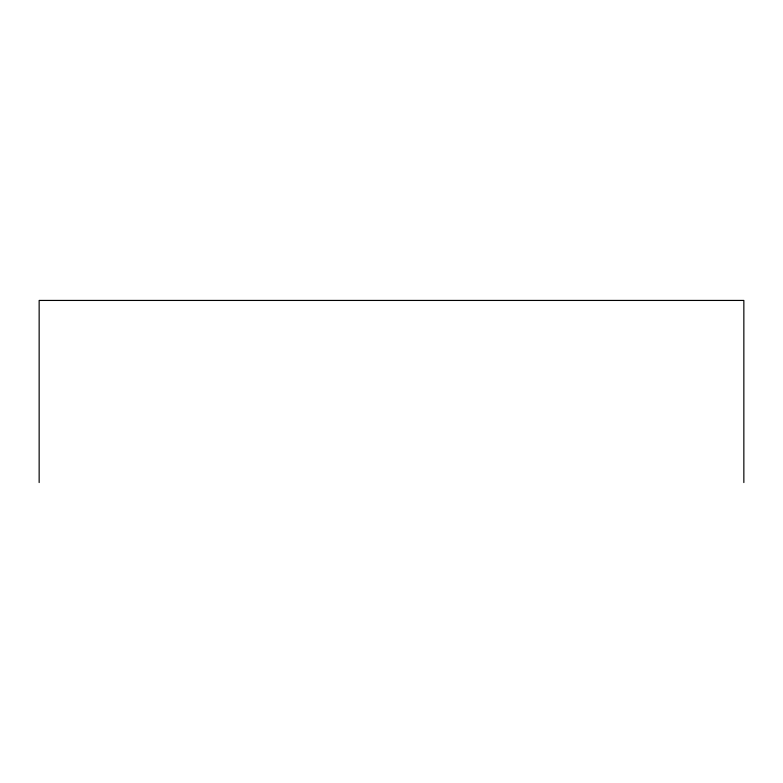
<?xml version="1.0" encoding="UTF-8"?>
<svg xmlns="http://www.w3.org/2000/svg" width="783" height="783" viewBox="0 0 783 783"><rect width="100%" height="100%" fill="white"/><g stroke="black" fill="none" stroke-linecap="round" stroke-linejoin="round"><path stroke-width="1.17" d="M743.85 482.563L743.85 300.437L39.15 300.437L39.15 482.563"/></g></svg>
